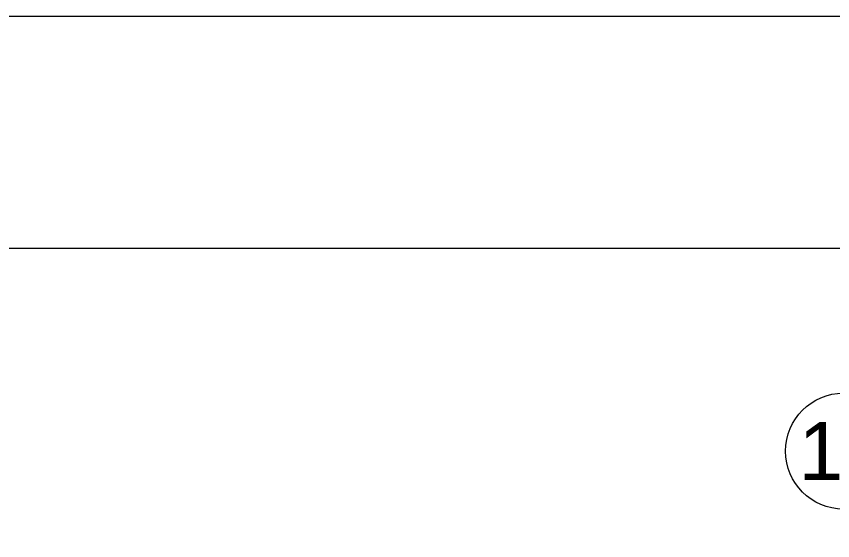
# Model space of a CAD drawing. Extents: x -1439 to 23780, y -1362 to 4476.
# Drawn here: x 1636.9 to 1918.8, y 4024.1 to 4205 of the extents above; entities that cross this region are included whole.
import ezdxf
from ezdxf.enums import TextEntityAlignment as Align

# ---------------------------------------------------------------- set-up
doc = ezdxf.new("R2010")
doc.units = 0
doc.header["$MEASUREMENT"] = 0
doc.linetypes.add('Audi$0$DASHDOT2', pattern=[0.5, 0.25, -0.125, 0, -0.125])
doc.layers.get('0').update_dxf_attribs({"color": 9, "lineweight": 9})
doc.layers.add('Audi$0$10', color=8, linetype='Continuous', lineweight=9)
doc.layers.add('Audi$0$24', color=8, linetype='Audi$0$DASHDOT2', lineweight=9)
doc.layers.add('Audi$0$40A', color=8, linetype='Continuous', lineweight=9, plot=False)
doc.styles.add('Audi$0$Arial', font='arial.ttf', dxfattribs={"height": 2.5})

# ---------------------------------------------------------------- blocks, each defined once
blk = doc.blocks.new('Audi$0$0_aks')
at = {"linetype": 'Continuous'}
blk.add_circle((0, 0), 2, dxfattribs=at)
at = {"style": 'Audi$0$Arial'}
blk.add_attdef('AKS', text='', height=2, dxfattribs=at).set_placement((0, 0), align=Align.MIDDLE_CENTER)
blk = doc.blocks.new('Audi$0$P-AKS_AUDI')
at = {"layer": 'Audi$0$24', "xscale": 10, "yscale": 10, "zscale": 10}
blk.add_blockref('Audi$0$0_aks', (-2800, 1270), dxfattribs=at).add_auto_attribs({'AKS': '15'})
blk = doc.blocks.new('Audi$0$p-zemin kat')
at = {"layer": 'Audi$0$24'}
blk.add_blockref('Audi$0$P-AKS_AUDI', (4722.5, 2785), dxfattribs=at)

msp = doc.modelspace()

# ---------------------------------------------------------------- linework, layer by layer
at = {"layer": 'Audi$0$40A'}
for points in [[(5945, 4205), (0, 4205), (0, 0), (5945, 0)], [(5405.06, 80), (80, 80), (80, 4125), (5405.06, 4125)]]:
    msp.add_lwpolyline(points, close=True, dxfattribs=at)

# ---------------------------------------------------------------- block references
at = {"layer": 'Audi$0$10'}
msp.add_blockref('Audi$0$p-zemin kat', (0, 0), dxfattribs=at)

doc.saveas('drawing.dxf')
